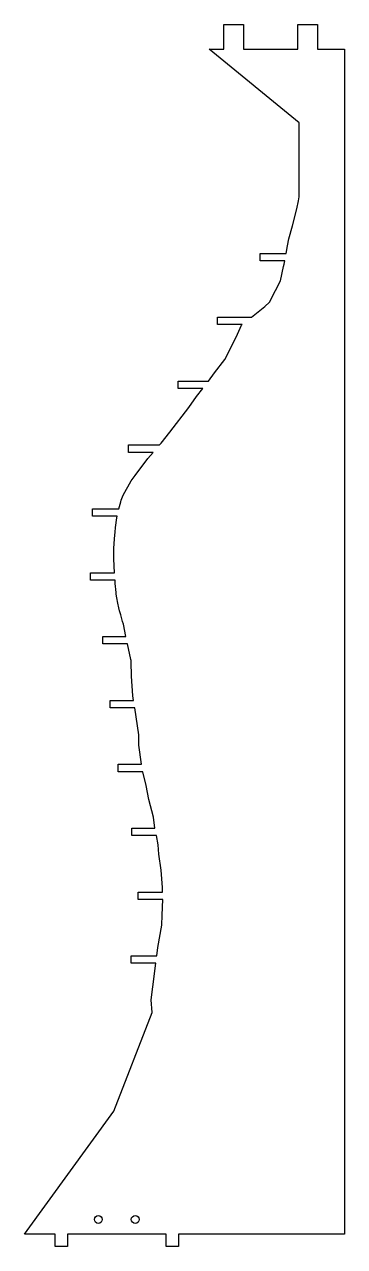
# Model space of a CAD drawing. Header units: metres. Extents: x -130 to 0, y -95 to 401.
import ezdxf

# ---------------------------------------------------------------- set-up
doc = ezdxf.new("R2010")
doc.units = ezdxf.units.M

msp = doc.modelspace()

# ---------------------------------------------------------------- linework, layer by layer
msp.add_lwpolyline([(-78.15, 0), (-78.53, 5.19), (-78.53, 5.19), (-77.82, 10.41), (-77.82, 10.41), (-76.63, 20), (-86.63, 20), (-86.63, 23), (-76.25, 23), (-75.81, 26.47), (-75.81, 26.47), (-74.21, 35.51), (-74.21, 35.51), (-74.08, 39.56), (-74.08, 39.56), (-73.84, 45.93), (-83.84, 45.93), (-83.84, 48.93), (-73.89, 48.93), (-73.99, 50.74), (-73.99, 50.74), (-74.53, 57.78), (-74.53, 57.78), (-75.41, 64.23), (-75.41, 64.23), (-75.65, 68.13), (-75.65, 68.13), (-76.43, 71.86), (-86.43, 71.86), (-86.43, 74.86), (-77.04, 74.86), (-77.64, 79.34), (-77.64, 79.34), (-79.44, 86.54), (-79.44, 86.54), (-80.58, 92.22), (-80.58, 92.22), (-81.93, 97.78), (-91.93, 97.78), (-91.93, 100.78), (-82.41, 100.78), (-83.58, 108.51), (-83.58, 108.51), (-83.54, 112.69), (-83.54, 112.69), (-85.21, 123.71), (-95.21, 123.71), (-95.21, 126.71), (-85.66, 126.71), (-85.94, 128.55), (-85.94, 128.55), (-86.49, 136.54), (-86.49, 136.54), (-86.66, 142.42), (-86.66, 142.42), (-86.72, 142.92), (-86.72, 142.92), (-86.83, 143.3), (-86.83, 143.3), (-88.19, 149.64), (-98.19, 149.64), (-98.19, 152.64), (-88.8, 152.64), (-89.83, 157.65), (-89.83, 157.65), (-90.23, 158.7), (-90.23, 158.7), (-90.91, 161.47), (-90.91, 161.47), (-91.42, 163.04), (-91.42, 163.04), (-91.67, 164.25), (-91.67, 164.25), (-92.12, 166.13), (-92.12, 166.13), (-92.13, 166.17), (-92.13, 166.17), (-92.14, 166.22), (-92.14, 166.22), (-92.52, 168.34), (-92.52, 168.34), (-92.74, 169.88), (-92.74, 169.88), (-92.75, 169.97), (-92.75, 169.97), (-92.76, 170.14), (-92.76, 170.14), (-92.94, 172.14), (-92.94, 172.14), (-92.99, 172.72), (-92.99, 172.72), (-93.13, 174.5), (-93.13, 174.5), (-93.18, 175.18), (-93.18, 175.18), (-93.2, 175.57), (-103.2, 175.57), (-103.2, 178.57), (-93.41, 178.57), (-93.57, 181.4), (-93.57, 181.4), (-93.72, 184.19), (-93.72, 184.19), (-93.73, 185.32), (-93.73, 185.32), (-93.71, 185.79), (-93.71, 185.79), (-93.7, 188.67), (-93.7, 188.67), (-93.57, 190.18), (-93.57, 190.18), (-93.41, 192.5), (-93.41, 192.5), (-93.18, 195.08), (-93.18, 195.08), (-92.96, 196.9), (-92.96, 196.9), (-92.52, 200.85), (-92.52, 200.85), (-92.36, 201.49), (-102.36, 201.49), (-102.36, 204.49), (-91.61, 204.49), (-90.9, 207.31), (-90.9, 207.31), (-90.75, 207.96), (-90.75, 207.96), (-89.91, 210.08), (-89.91, 210.08), (-86.62, 215.92), (-86.62, 215.92), (-85, 218.07), (-85, 218.07), (-79.84, 224.99), (-79.84, 224.99), (-77.74, 227.42), (-87.74, 227.42), (-87.74, 230.42), (-75.15, 230.42), (-74.52, 231.15), (-74.52, 231.15), (-70.97, 235.57), (-70.97, 235.57), (-63.28, 245.6), (-63.28, 245.6), (-60.06, 250.04), (-60.06, 250.04), (-57.57, 253.35), (-67.57, 253.35), (-67.57, 256.35), (-55.32, 256.35), (-52.83, 259.66), (-52.83, 259.66), (-48.56, 265.13), (-48.56, 265.13), (-44.07, 274.2), (-44.07, 274.2), (-41.82, 279.11), (-41.82, 279.11), (-41.61, 279.28), (-51.61, 279.28), (-51.61, 282.28), (-37.83, 282.28), (-32.33, 286.65), (-32.33, 286.65), (-30.51, 288.38), (-30.51, 288.38), (-28.02, 293.13), (-28.02, 293.13), (-25.98, 297.03), (-25.98, 297.03), (-24.86, 302.92), (-24.86, 302.92), (-24.52, 303.82), (-24.52, 303.82), (-24.3, 305.21), (-34.3, 305.21), (-34.3, 308.21), (-23.78, 308.21), (-23.23, 311.25), (-23.23, 311.25), (-22.67, 314.05), (-22.67, 314.05), (-21.14, 319.41), (-21.14, 319.41), (-19.44, 326.33), (-19.44, 326.33), (-18.64, 329.48), (-18.64, 329.48), (-18.44, 331.13), (-18.44, 331.13), (-18.44, 361.13), (-55, 391.13), (-49, 391.13), (-49, 401.13), (-41, 401.13), (-41, 391.13), (-19, 391.13), (-19, 401.13), (-11, 401.13), (-11, 391.13), (0, 391.13), (0, 331.13), (0, 0), (0, -90), (-67.5, -90), (-67.5, -95), (-72.5, -95), (-72.5, -90), (-112.5, -90), (-112.5, -95), (-117.5, -95), (-117.5, -90), (-130, -90), (-93.73, -40)], close=True)
for centre in [(-100, -84), (-85, -84)]:
    msp.add_circle(centre, 1.6)

doc.saveas('drawing.dxf')
